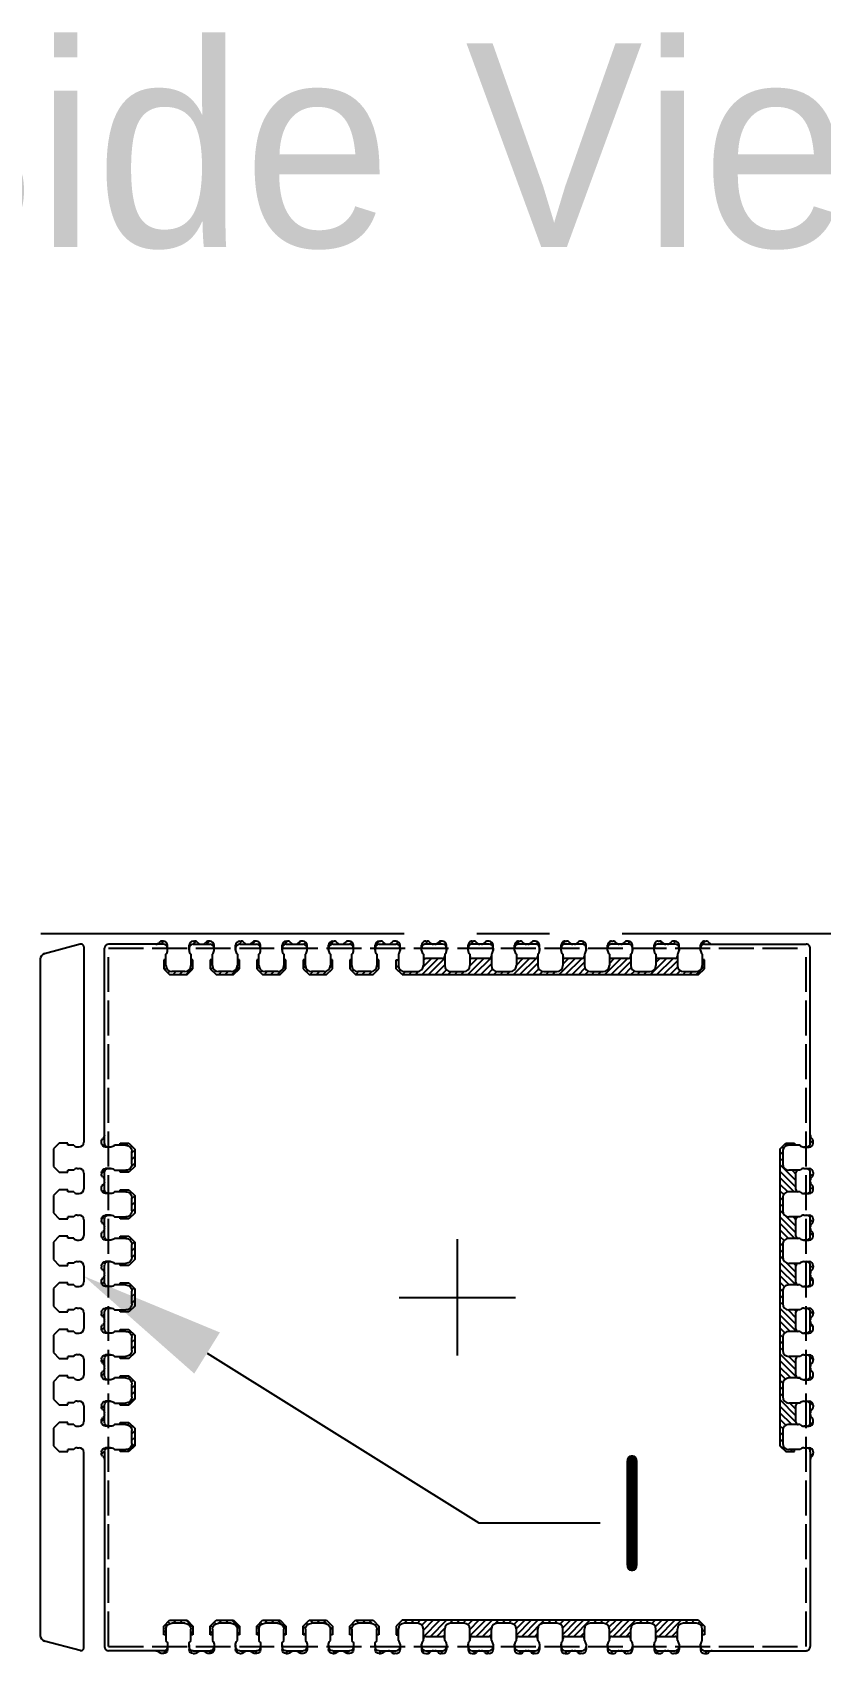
# Model space of a CAD drawing. Extents: x 1213 to 1529, y 605 to 786.
# Drawn here: x 1267.05 to 1280.61, y 758.32 to 786.19 of the extents above; entities that cross this region are included whole.
import ezdxf

# ---------------------------------------------------------------- set-up
doc = ezdxf.new("R2010")
doc.units = 0
for name, pattern in [('AM_ISO02W050', [7.5, 6, -1.5]), ('AXES', [2, 1.25, -0.25, 0.25, -0.25]), ('CONTINU', [0])]:
    doc.linetypes.add(name, pattern=pattern)
for name, color, linetype, lineweight in [('AXIS', 4, 'AXES', 25), ('DIMENSIONS', 3, 'Continuous', 25), ('NOTES', 6, 'CONTINU', 25)]:
    doc.layers.add(name, color=color, linetype=linetype, lineweight=lineweight)
for name, color, linetype in [('bottom etching', 64, 'Continuous'), ('bottom leadframe', 7, 'Continuous'), ('leadframe', 7, 'Continuous'), ('Outline', 6, 'AM_ISO02W050'), ('top leadframe', 5, 'Continuous')]:
    doc.layers.add(name, color=color, linetype=linetype)
doc.styles.get("Standard").update_dxf_attribs({"font": 'ISOCP.SHX', "bigfont": 'bigfont.shx'})
pattern_1 = [(45, (31.19803, -19.82155), (-0.0561266, 0.0561266), [])]
pattern_2 = [(0, (33.5826, -10.5325), (0, 6.985), [5.08, -1.905]), (90, (33.5826, -10.5325), (-6.985, 4e-16), [5.08, -1.905])]
pattern_3 = [(45, (33.58265, -10.53248), (-0.0561266, 0.0561266), [])]
pattern_4 = [(45, (33.58265, -10.53248), (-0.05837166, 0.05837166), [])]

# ---------------------------------------------------------------- blocks, each defined once
blk = doc.blocks.new('12x12 outline')
at = {"layer": 'AXIS', "ltscale": 50}
for p, q in [((0, -1.052), (0, 0.948)), ((-1, -0.052), (1, -0.052))]:
    blk.add_line(p, q, dxfattribs=at)
at = {"layer": 'Outline', "ltscale": 0.1}
for p, q in [((-6, -6.052), (-6, 5.948)), ((-6, 5.948), (6, 5.948)), ((6, -6.052), (6, 5.948)), ((-6, -6.052), (6, -6.052))]:
    blk.add_line(p, q, dxfattribs=at)
at = {"layer": 'top leadframe', "ltscale": 50}
blk.add_line((0, -0.052), (0, -0.052), dxfattribs=at)
blk = doc.blocks.new('external Lead bottom')
at = {"layer": 'bottom leadframe', "ltscale": 50}
for p, q in [((-0.215, 0.35), (-0.215, 0.25)), ((-0.185, 0.412), (-0.185, 0.443)), ((0.185, 0.412), (0.185, 0.443)), ((0.215, 0.35), (0.215, 0.25)), ((-0.215, 0.25), (-0.25, 0.25)), ((-0.25, 0.25), (-0.25, 0.1)), ((-0.25, 0.1), (-0.15, 0)), ((-0.15, 0), (0.15, 0)), ((0.15, 0), (0.25, 0.1)), ((0.25, 0.25), (0.215, 0.25)), ((0.25, 0.1), (0.25, 0.25))]:
    blk.add_line(p, q, dxfattribs=at)
for centre, start, end in [((-0.265, 0.443), 0, 90), ((-0.265, 0.412), 308.6822, 0), ((0.265, 0.443), 90, 180), ((0.265, 0.412), 180, 231.3178)]:
    blk.add_arc(centre, 0.08, start, end, dxfattribs=at)
blk = doc.blocks.new('*U18')
at = {"layer": 'leadframe', "ltscale": 50, "rotation": 270}
blk.add_blockref('external Lead bottom', (-0.2615, 0), dxfattribs=at)
blk = doc.blocks.new('*U19')
at = {"layer": 'leadframe', "color": 0, "linetype": 'ByBlock', "lineweight": -2, "transparency": 16777216}
for p in [(0, 0), (0, -0.8), (0, -1.6), (0, -2.4), (0, -3.2), (0, -4), (0, -4.8)]:
    blk.add_blockref('*U18', p, dxfattribs=at)
blk = doc.blocks.new('leads external vertical bottom')
at = {"layer": 'bottom leadframe'}
for p, q in [((0.685, 6.071), (0.074, 5.907)), ((0.685, -6.071), (0.074, -5.907))]:
    blk.add_line(p, q, dxfattribs=at)
at = {"layer": 'bottom leadframe', "ltscale": 50}
for p, q in [((0.747, 6.023), (0.747, 2.665)), ((0, 5.811), (0, -5.811)), ((0.747, 2.135), (0.747, 1.865)), ((0.747, 1.335), (0.747, 1.065)), ((0.747, 0.535), (0.747, 0.265)), ((0.747, -0.265), (0.747, -0.535)), ((0.747, -1.065), (0.747, -1.335)), ((0.747, -1.865), (0.747, -2.135)), ((0.747, -6.023), (0.747, -2.665))]:
    blk.add_line(p, q, dxfattribs=at)
at = {"layer": 'bottom leadframe'}
for centre, radius, start, end in [((0.1, 5.811), 0.1, 105, 180), ((0.697, 6.023), 0.05, 0, 105), ((0.1, -5.811), 0.1, 180, 255), ((0.697, -6.023), 0.05, 255, 360)]:
    blk.add_arc(centre, radius, start, end, dxfattribs=at)
at = {"layer": 'leadframe'}
blk.add_blockref('*U19', (0.486, 2.4), dxfattribs=at)
blk = doc.blocks.new('lead bottom new left')
at = {"layer": 'bottom leadframe'}
for p, q in [((0.522, 0.255), (0.522, 0.28)), ((0.37, 0.185), (0.452, 0.185)), ((0.37, -0.185), (0.452, -0.185)), ((0.522, -0.255), (0.522, -0.28))]:
    blk.add_line(p, q, dxfattribs=at)
at = {"layer": 'bottom leadframe', "ltscale": 50}
for p, q in [((0, -0.11), (0, 0.11)), ((0.105, 0.215), (0.299, 0.215)), ((0.362, 0.185), (0.4, 0.185)), ((0.299, -0.215), (0.105, -0.215)), ((0.4, -0.185), (0.362, -0.185))]:
    blk.add_line(p, q, dxfattribs=at)
for centre, radius, start, end in [((0.542, 0.387), 0.07, 180, 229.9948), ((0.105, 0.11), 0.105, 90, 180), ((0.362, 0.265), 0.08, 218.6822, 270), ((0.402, 0.255), 0.07, 270, 0), ((0.105, -0.11), 0.105, 180, 270), ((0.362, -0.265), 0.08, 90, 141.3178), ((0.402, -0.255), 0.07, 0, 90), ((0.542, -0.387), 0.07, 130.0052, 180)]:
    blk.add_arc(centre, radius, start, end, dxfattribs=at)
at = {"layer": 'bottom leadframe'}
for centre, start, end in [((0.452, 0.28), 0, 49.9948), ((0.452, 0.255), 270, 0), ((0.452, -0.255), 0, 90), ((0.452, -0.28), 310.0052, 0)]:
    blk.add_arc(centre, 0.07, start, end, dxfattribs=at)
blk = doc.blocks.new('Lead bottom leadframe')
at = {"layer": 'bottom etching', "ltscale": 50}
h = blk.add_hatch(dxfattribs=at)
h.set_pattern_fill('ANSI31', color=256, scale=0.025)
h.set_pattern_definition([(45, (1191.91155, 12.07104), (-0.056126601, 0.056126601), [])])
h.paths.add_polyline_path([(0, 0.15), (-0.1, 0.25), (-0.25, 0.25), (-0.25, 0.215), (-0.155, 0.215, -0.414214), (-0.05, 0.11), (-0.05, -0.11, -0.414214), (-0.155, -0.215), (-0.25, -0.215), (-0.25, -0.25), (-0.1, -0.25), (0, -0.15)])
at = {"layer": 'top leadframe', "ltscale": 50}
for p, q in [((-0.25, 0.215), (-0.25, 0.25)), ((-0.25, 0.25), (-0.1, 0.25)), ((-0.1, 0.25), (0, 0.15)), ((0, 0.15), (0, -0.15)), ((-0.25, -0.25), (-0.25, -0.215)), ((-0.1, -0.25), (-0.25, -0.25)), ((0, -0.15), (-0.1, -0.25))]:
    blk.add_line(p, q, dxfattribs=at)
at = {"layer": 'bottom etching', "ltscale": 50, "xscale": -1}
blk.add_blockref('lead bottom new left', (-0.05, 0), dxfattribs=at)
blk = doc.blocks.new('lead bottom new')
at = {"layer": 'bottom leadframe'}
for p, q in [((-0.522, 0.255), (-0.522, 0.28)), ((-0.37, 0.185), (-0.452, 0.185)), ((-0.522, -0.255), (-0.522, -0.28)), ((-0.37, -0.185), (-0.452, -0.185))]:
    blk.add_line(p, q, dxfattribs=at)
at = {"layer": 'bottom leadframe', "ltscale": 50}
for p, q in [((-0.362, 0.185), (-0.392, 0.185)), ((-0.299, 0.215), (-0.105, 0.215)), ((0, -0.11), (0, 0.11)), ((-0.4, -0.185), (-0.362, -0.185)), ((-0.362, -0.185), (-0.392, -0.185)), ((-0.299, -0.215), (-0.105, -0.215))]:
    blk.add_line(p, q, dxfattribs=at)
at = {"layer": 'bottom leadframe'}
for centre, start, end in [((-0.452, 0.28), 130.0052, 180), ((-0.452, 0.255), 180, 270), ((-0.452, -0.255), 90, 180), ((-0.452, -0.28), 180, 229.9948)]:
    blk.add_arc(centre, 0.07, start, end, dxfattribs=at)
at = {"layer": 'bottom leadframe', "ltscale": 50}
for centre, radius, start, end in [((-0.542, 0.387), 0.07, 310.0052, 0), ((-0.403, 0.255), 0.07, 180, 270), ((-0.362, 0.265), 0.08, 270, 321.3178), ((-0.105, 0.11), 0.105, 0, 90), ((-0.403, -0.255), 0.07, 90, 180), ((-0.362, -0.265), 0.08, 38.6822, 90), ((-0.105, -0.11), 0.105, 270, 0), ((-0.542, -0.387), 0.07, 0, 49.9948)]:
    blk.add_arc(centre, radius, start, end, dxfattribs=at)
blk = doc.blocks.new('power bar bottom leadframe')
at = {"layer": 'bottom etching', "ltscale": 50}
h = blk.add_hatch(dxfattribs=at)
h.set_pattern_fill('ANSI31', color=256, scale=0.025)
h.set_pattern_definition([(45, (31.98265, -4.98248), (-0.0561266, 0.0561266), [])])
h.paths.add_polyline_path([(-0.91, -0.05), (-0.69, -0.05, -0.414214), (-0.585, -0.155), (-0.585, -0.316, -0.414214), (-0.545, -0.276), (-0.255, -0.276, -0.414214), (-0.215, -0.316), (-0.215, -0.155, -0.414214), (-0.11, -0.05), (0.11, -0.05, -0.414214), (0.215, -0.155), (0.215, -0.316, -0.414214), (0.255, -0.276), (0.545, -0.276, -0.414214), (0.585, -0.316), (0.585, -0.155, -0.414214), (0.69, -0.05), (0.91, -0.05, -0.414214), (1.015, -0.155), (1.015, -0.316, -0.414214), (1.055, -0.276), (1.345, -0.276, -0.414214), (1.385, -0.316), (1.385, -0.155, -0.414214), (1.49, -0.05), (1.71, -0.05, -0.414214), (1.815, -0.155), (1.815, -0.316, -0.414214), (1.855, -0.276), (2.145, -0.276, -0.414214), (2.185, -0.316), (2.185, -0.155, -0.414214), (2.29, -0.05), (2.51, -0.05, -0.414214), (2.615, -0.155), (2.615, -0.25), (2.65, -0.25), (2.65, -0.1), (2.55, 0), (-2.55, 0), (-2.65, -0.1), (-2.65, -0.25), (-2.615, -0.25), (-2.615, -0.155, -0.414214), (-2.51, -0.05), (-2.29, -0.05, -0.414214), (-2.185, -0.155), (-2.185, -0.316, -0.414214), (-2.145, -0.276), (-1.855, -0.276, -0.414214), (-1.815, -0.316), (-1.815, -0.155, -0.414214), (-1.71, -0.05), (-1.49, -0.05, -0.414214), (-1.385, -0.155), (-1.385, -0.316, -0.414214), (-1.345, -0.276), (-1.055, -0.276, -0.414214), (-1.015, -0.316), (-1.015, -0.155, -0.414214)])
h = blk.add_hatch(dxfattribs=at)
h.set_pattern_fill('ANSI31', color=256, scale=0.025)
h.set_pattern_definition(pattern_1)
h.paths.add_polyline_path([(-2.013, -0.523), (-2.145, -0.523, -0.414214), (-2.215, -0.453), (-2.215, -0.503, 0.414214), (-2.145, -0.573), (-2.12, -0.573, 0.221671), (-2.066, -0.548, -0.221671)])
h = blk.add_hatch(dxfattribs=at)
h.set_pattern_fill('ANSI31', color=256, scale=0.025)
h.set_pattern_definition(pattern_1)
h.paths.add_polyline_path([(-1.785, -0.503), (-1.785, -0.453, -0.414214), (-1.855, -0.523), (-1.987, -0.523, -0.221671), (-1.934, -0.548, 0.221671), (-1.88, -0.573), (-1.855, -0.573, 0.414214)])
h = blk.add_hatch(dxfattribs=at)
h.set_pattern_fill('ANSI31', color=256, scale=0.025)
h.set_pattern_definition(pattern_1)
h.paths.add_polyline_path([(-1.266, -0.548, -0.221671), (-1.213, -0.523), (-1.345, -0.523, -0.414214), (-1.415, -0.453), (-1.415, -0.503, 0.414214), (-1.345, -0.573), (-1.32, -0.573, 0.221671)])
h = blk.add_hatch(dxfattribs=at)
h.set_pattern_fill('ANSI31', color=256, scale=0.025)
h.set_pattern_definition(pattern_1)
h.paths.add_polyline_path([(-0.985, -0.503), (-0.985, -0.453, -0.414214), (-1.055, -0.523), (-1.187, -0.523, -0.221671), (-1.134, -0.548, 0.221671), (-1.08, -0.573), (-1.055, -0.573, 0.414214)])
h = blk.add_hatch(dxfattribs=at)
h.set_pattern_fill('ANSI31', color=256, scale=0.025)
h.set_pattern_definition(pattern_1)
h.paths.add_polyline_path([(-0.466, -0.548, -0.221671), (-0.413, -0.523), (-0.545, -0.523, -0.414214), (-0.615, -0.453), (-0.615, -0.503, 0.414214), (-0.545, -0.573), (-0.52, -0.573, 0.221671)])
h = blk.add_hatch(dxfattribs=at)
h.set_pattern_fill('ANSI31', color=256, scale=0.025)
h.set_pattern_definition(pattern_1)
h.paths.add_polyline_path([(-0.185, -0.503), (-0.185, -0.453, -0.414214), (-0.255, -0.523), (-0.387, -0.523, -0.221671), (-0.334, -0.548, 0.221671), (-0.28, -0.573), (-0.255, -0.573, 0.414214)])
h = blk.add_hatch(dxfattribs=at)
h.set_pattern_fill('ANSI31', color=256, scale=0.025)
h.set_pattern_definition(pattern_1)
h.paths.add_polyline_path([(0.334, -0.548, -0.221671), (0.387, -0.523), (0.255, -0.523, -0.414214), (0.185, -0.453), (0.185, -0.503, 0.414214), (0.255, -0.573), (0.28, -0.573, 0.221671)])
h = blk.add_hatch(dxfattribs=at)
h.set_pattern_fill('ANSI31', color=256, scale=0.025)
h.set_pattern_definition(pattern_1)
h.paths.add_polyline_path([(0.615, -0.503), (0.615, -0.453, -0.414214), (0.545, -0.523), (0.413, -0.523, -0.221671), (0.466, -0.548, 0.221671), (0.52, -0.573), (0.545, -0.573, 0.414214)])
h = blk.add_hatch(dxfattribs=at)
h.set_pattern_fill('ANSI31', color=256, scale=0.025)
h.set_pattern_definition(pattern_1)
h.paths.add_polyline_path([(1.134, -0.548, -0.221671), (1.187, -0.523), (1.055, -0.523, -0.414214), (0.985, -0.453), (0.985, -0.503, 0.414214), (1.055, -0.573), (1.08, -0.573, 0.221671)])
h = blk.add_hatch(dxfattribs=at)
h.set_pattern_fill('ANSI31', color=256, scale=0.025)
h.set_pattern_definition(pattern_1)
h.paths.add_polyline_path([(1.415, -0.503), (1.415, -0.453, -0.414214), (1.345, -0.523), (1.213, -0.523, -0.221671), (1.266, -0.548, 0.221671), (1.32, -0.573), (1.345, -0.573, 0.414214)])
h = blk.add_hatch(dxfattribs=at)
h.set_pattern_fill('ANSI31', color=256, scale=0.025)
h.set_pattern_definition(pattern_1)
h.paths.add_polyline_path([(1.934, -0.548, -0.221671), (1.987, -0.523), (1.855, -0.523, -0.414214), (1.785, -0.453), (1.785, -0.503, 0.414214), (1.855, -0.573), (1.88, -0.573, 0.221671)])
h = blk.add_hatch(dxfattribs=at)
h.set_pattern_fill('ANSI31', color=256, scale=0.025)
h.set_pattern_definition(pattern_1)
h.paths.add_polyline_path([(2.215, -0.503), (2.215, -0.453, -0.414214), (2.145, -0.523), (2.013, -0.523, -0.221671), (2.066, -0.548, 0.221671), (2.12, -0.573), (2.145, -0.573, 0.414214)])
at = {"layer": 'bottom leadframe', "ltscale": 50}
for p, q in [((-2.65, -0.25), (-2.615, -0.25)), ((-2.65, -0.25), (-2.615, -0.25)), ((2.65, -0.25), (2.615, -0.25)), ((-2.585, -0.412, 0), (-2.585, -0.443, 0)), ((-1.385, -0.316), (-1.385, -0.35))]:
    blk.add_line(p, q, dxfattribs=at)
at = {"layer": 'leadframe', "ltscale": 50}
for p, q in [((-2.145, -0.523), (-1.855, -0.523)), ((-1.345, -0.523), (-1.055, -0.523)), ((-0.545, -0.523), (-0.255, -0.523)), ((0.255, -0.523), (0.545, -0.523)), ((1.055, -0.523), (1.345, -0.523)), ((1.855, -0.523), (2.145, -0.523))]:
    blk.add_line(p, q, dxfattribs=at)
at = {"layer": 'top leadframe', "ltscale": 50}
for p, q in [((-2.55, 0), (-2.65, -0.1)), ((2.55, 0), (-2.55, 0)), ((2.55, 0), (2.65, -0.1)), ((-2.65, -0.1), (-2.65, -0.25)), ((-2.65, -0.25), (-2.615, -0.25)), ((-2.145, -0.276), (-1.855, -0.276)), ((-1.345, -0.276), (-1.055, -0.276)), ((-0.545, -0.276), (-0.255, -0.276)), ((0.255, -0.276), (0.545, -0.276)), ((1.055, -0.276), (1.345, -0.276)), ((1.855, -0.276), (2.145, -0.276)), ((2.65, -0.25), (2.615, -0.25)), ((2.65, -0.1), (2.65, -0.25))]:
    blk.add_line(p, q, dxfattribs=at)
for centre, start, end in [((-2.145, -0.316), 90, 180), ((-1.855, -0.316), 0, 90), ((-1.345, -0.316), 90, 180), ((-1.055, -0.316), 0, 90), ((-0.545, -0.316), 90, 180), ((-0.255, -0.316), 0, 90), ((0.255, -0.316), 90, 180), ((0.545, -0.316), 0, 90), ((1.055, -0.316), 90, 180), ((1.345, -0.316), 0, 90), ((1.855, -0.316), 90, 180), ((2.145, -0.316), 0, 90)]:
    blk.add_arc(centre, 0.04, start, end, dxfattribs=at)
at = {"layer": 'leadframe', "ltscale": 50, "rotation": 90}
for p in [(-2.4, -0.05), (-1.6, -0.05), (-0.8, -0.05), (0, -0.05), (0.8, -0.05), (1.6, -0.05), (2.4, -0.05)]:
    blk.add_blockref('lead bottom new', p, dxfattribs=at)
blk = doc.blocks.new('bottom leadframe')
at = {"layer": 'bottom etching', "ltscale": 50}
h = blk.add_hatch(dxfattribs=at)
h.set_pattern_fill('ANSI31', color=256, scale=0.025)
h.set_pattern_definition(pattern_3)
h.paths.add_polyline_path([(-5.055, 6.122), (-5.08, 6.122, 0.221671), (-5.134, 6.097, -0.221671), (-5.187, 6.072), (-5.055, 6.072, -0.414214), (-4.985, 6.003), (-4.985, 6.052, 0.414214)])
h = blk.add_hatch(dxfattribs=at)
h.set_pattern_fill('ANSI31', color=256, scale=0.025)
h.set_pattern_definition(pattern_3)
h.paths.add_polyline_path([(-4.255, 6.122), (-4.28, 6.122, 0.221671), (-4.334, 6.097, -0.221671), (-4.387, 6.072), (-4.255, 6.072, -0.414214), (-4.185, 6.003), (-4.185, 6.052, 0.414214)])
h = blk.add_hatch(dxfattribs=at)
h.set_pattern_fill('ANSI31', color=256, scale=0.025)
h.set_pattern_definition(pattern_3)
h.paths.add_polyline_path([(-3.666, 6.097, 0.221671), (-3.72, 6.122), (-3.745, 6.122, 0.414214), (-3.815, 6.052), (-3.815, 6.003, -0.414214), (-3.745, 6.072), (-3.613, 6.072, -0.221671)])
h = blk.add_hatch(dxfattribs=at)
h.set_pattern_fill('ANSI31', color=256, scale=0.025)
h.set_pattern_definition(pattern_3)
h.paths.add_polyline_path([(-3.455, 6.122), (-3.48, 6.122, 0.221671), (-3.534, 6.097, -0.221671), (-3.587, 6.072), (-3.455, 6.072, -0.414214), (-3.385, 6.003), (-3.385, 6.052, 0.414214)])
h = blk.add_hatch(dxfattribs=at)
h.set_pattern_fill('ANSI31', color=256, scale=0.025)
h.set_pattern_definition(pattern_3)
h.paths.add_polyline_path([(-2.866, 6.097, 0.221671), (-2.92, 6.122), (-2.945, 6.122, 0.414214), (-3.015, 6.052), (-3.015, 6.003, -0.414214), (-2.945, 6.072), (-2.813, 6.072, -0.221671)])
h = blk.add_hatch(dxfattribs=at)
h.set_pattern_fill('ANSI31', color=256, scale=0.025)
h.set_pattern_definition(pattern_3)
h.paths.add_polyline_path([(-2.655, 6.122), (-2.68, 6.122, 0.221671), (-2.734, 6.097, -0.221671), (-2.787, 6.072), (-2.655, 6.072, -0.414214), (-2.585, 6.003), (-2.585, 6.052, 0.414214)])
h = blk.add_hatch(dxfattribs=at)
h.set_pattern_fill('ANSI31', color=256, scale=0.025)
h.set_pattern_definition(pattern_3)
h.paths.add_polyline_path([(-2.12, 6.122), (-2.145, 6.122, 0.414214), (-2.215, 6.052), (-2.215, 6.003, -0.414214), (-2.145, 6.072), (-2.013, 6.072, -0.221671), (-2.066, 6.097, 0.221671)])
h = blk.add_hatch(dxfattribs=at)
h.set_pattern_fill('ANSI31', color=256, scale=0.025)
h.set_pattern_definition(pattern_3)
h.paths.add_polyline_path([(-1.855, 6.122), (-1.88, 6.122, 0.221671), (-1.934, 6.097, -0.221671), (-1.987, 6.072), (-1.855, 6.072, -0.414214), (-1.785, 6.003), (-1.785, 6.052, 0.414214)])
h = blk.add_hatch(dxfattribs=at)
h.set_pattern_fill('ANSI31', color=256, scale=0.025)
h.set_pattern_definition(pattern_3)
h.paths.add_polyline_path([(-1.266, 6.097, 0.221671), (-1.32, 6.122), (-1.345, 6.122, 0.414214), (-1.415, 6.052), (-1.415, 6.003, -0.414214), (-1.345, 6.072), (-1.213, 6.072, -0.221671)])
h = blk.add_hatch(dxfattribs=at)
h.set_pattern_fill('ANSI31', color=256, scale=0.025)
h.set_pattern_definition(pattern_3)
h.paths.add_polyline_path([(-1.055, 6.122), (-1.08, 6.122, 0.221671), (-1.134, 6.097, -0.221671), (-1.187, 6.072), (-1.055, 6.072, -0.414214), (-0.985, 6.003), (-0.985, 6.052, 0.414214)])
h = blk.add_hatch(dxfattribs=at)
h.set_pattern_fill('ANSI31', color=256, scale=0.025)
h.set_pattern_definition(pattern_3)
h.paths.add_polyline_path([(4.28, 6.122), (4.255, 6.122, 0.414214), (4.185, 6.052), (4.185, 6.003, -0.414214), (4.255, 6.072), (4.387, 6.072, -0.221671), (4.334, 6.097, 0.221671)])
h = blk.add_hatch(dxfattribs=at)
h.set_pattern_fill('ANSI31', color=256, scale=0.025)
h.set_pattern_definition(pattern_3)
h.paths.add_polyline_path([(-6.073, 2.787, -0.221671), (-6.098, 2.734, 0.221671), (-6.123, 2.68), (-6.123, 2.655, 0.414214), (-6.053, 2.585), (-6.003, 2.585, -0.414214), (-6.073, 2.655)])
h = blk.add_hatch(dxfattribs=at)
h.set_pattern_fill('ANSI31', color=256, scale=0.025)
h.set_pattern_definition(pattern_3)
h.paths.add_polyline_path([(6.122, 2.68, 0.221671), (6.097, 2.734, -0.221671), (6.072, 2.787), (6.072, 2.655, -0.414214), (6.003, 2.585), (6.052, 2.585, 0.414214), (6.122, 2.655)])
h = blk.add_hatch(dxfattribs=at)
h.set_pattern_fill('ANSI31', color=256, scale=0.025)
h.set_pattern_definition(pattern_3)
h.paths.add_polyline_path([(-6.003, 2.215), (-6.053, 2.215, 0.414214), (-6.123, 2.145), (-6.123, 2.12, 0.221671), (-6.098, 2.066, -0.221671), (-6.073, 2.013), (-6.073, 2.145, -0.414214)])
h = blk.add_hatch(dxfattribs=at)
h.set_pattern_fill('ANSI31', color=256, scale=0.025)
h.set_pattern_definition(pattern_3)
h.paths.add_polyline_path([(-6.073, 1.987, -0.221671), (-6.098, 1.934, 0.221671), (-6.123, 1.88), (-6.123, 1.855, 0.414214), (-6.053, 1.785), (-6.003, 1.785, -0.414214), (-6.073, 1.855)])
h = blk.add_hatch(dxfattribs=at)
h.set_pattern_fill('ANSI31', color=256, scale=0.025)
h.set_pattern_definition(pattern_3)
h.paths.add_polyline_path([(-6.073, 1.345, -0.414214), (-6.003, 1.415), (-6.053, 1.415, 0.414214), (-6.123, 1.345), (-6.123, 1.32, 0.221671), (-6.098, 1.266, -0.221671), (-6.073, 1.213)])
h = blk.add_hatch(dxfattribs=at)
h.set_pattern_fill('ANSI31', color=256, scale=0.025)
h.set_pattern_definition(pattern_3)
h.paths.add_polyline_path([(-6.073, 1.187, -0.221671), (-6.098, 1.134, 0.221671), (-6.123, 1.08), (-6.123, 1.055, 0.414214), (-6.053, 0.985), (-6.003, 0.985, -0.414214), (-6.073, 1.055)])
h = blk.add_hatch(dxfattribs=at)
h.set_pattern_fill('ANSI31', color=256, scale=0.025)
h.set_pattern_definition(pattern_3)
h.paths.add_polyline_path([(-6.073, 0.545, -0.414214), (-6.003, 0.615), (-6.053, 0.615, 0.414214), (-6.123, 0.545), (-6.123, 0.52, 0.221671), (-6.098, 0.466, -0.221671), (-6.073, 0.413)])
h = blk.add_hatch(dxfattribs=at)
h.set_pattern_fill('ANSI31', color=256, scale=0.025)
h.set_pattern_definition(pattern_3)
h.paths.add_polyline_path([(-6.073, 0.387, -0.221671), (-6.098, 0.334, 0.221671), (-6.123, 0.28), (-6.123, 0.255, 0.414214), (-6.053, 0.185), (-6.003, 0.185, -0.414214), (-6.073, 0.255)])
h = blk.add_hatch(dxfattribs=at)
h.set_pattern_fill('ANSI31', color=256, scale=0.025)
h.set_pattern_definition(pattern_3)
h.paths.add_polyline_path([(-6.073, -0.255, -0.414214), (-6.003, -0.185), (-6.053, -0.185, 0.414214), (-6.123, -0.255), (-6.123, -0.28, 0.221671), (-6.098, -0.334, -0.221671), (-6.073, -0.387)])
h = blk.add_hatch(dxfattribs=at)
h.set_pattern_fill('ANSI31', color=256, scale=0.025)
h.set_pattern_definition(pattern_3)
h.paths.add_polyline_path([(-6.073, -0.545), (-6.073, -0.413, -0.221671), (-6.098, -0.466, 0.221671), (-6.123, -0.52), (-6.123, -0.545, 0.414214), (-6.053, -0.615), (-6.003, -0.615, -0.414214)])
h = blk.add_hatch(dxfattribs=at)
h.set_pattern_fill('ANSI31', color=256, scale=0.025)
h.set_pattern_definition(pattern_3)
h.paths.add_polyline_path([(-6.003, -0.985), (-6.053, -0.985, 0.414214), (-6.123, -1.055), (-6.123, -1.08, 0.221671), (-6.098, -1.134, -0.221671), (-6.073, -1.187), (-6.073, -1.055, -0.414214)])
h = blk.add_hatch(dxfattribs=at)
h.set_pattern_fill('ANSI31', color=256, scale=0.025)
h.set_pattern_definition(pattern_3)
h.paths.add_polyline_path([(-6.073, -1.345), (-6.073, -1.213, -0.221671), (-6.098, -1.266, 0.221671), (-6.123, -1.32), (-6.123, -1.345, 0.414214), (-6.053, -1.415), (-6.003, -1.415, -0.414214)])
h = blk.add_hatch(dxfattribs=at)
h.set_pattern_fill('ANSI31', color=256, scale=0.025)
h.set_pattern_definition(pattern_3)
h.paths.add_polyline_path([(-6.003, -1.785), (-6.053, -1.785, 0.414214), (-6.123, -1.855), (-6.123, -1.88, 0.221671), (-6.098, -1.934, -0.221671), (-6.073, -1.987), (-6.073, -1.855, -0.414214)])
h = blk.add_hatch(dxfattribs=at)
h.set_pattern_fill('ANSI31', color=256, scale=0.025)
h.set_pattern_definition(pattern_3)
h.paths.add_polyline_path([(-6.073, -2.145), (-6.073, -2.013, -0.221671), (-6.098, -2.066, 0.221671), (-6.123, -2.12), (-6.123, -2.145, 0.414214), (-6.053, -2.215), (-6.003, -2.215, -0.414214)])
h = blk.add_hatch(dxfattribs=at)
h.set_pattern_fill('ANSI31', color=256, scale=0.025)
h.set_pattern_definition(pattern_3)
h.paths.add_polyline_path([(-6.003, -2.585), (-6.053, -2.585, 0.414214), (-6.123, -2.655), (-6.123, -2.68, 0.221671), (-6.098, -2.734, -0.221671), (-6.073, -2.787), (-6.073, -2.655, -0.414214)])
h = blk.add_hatch(dxfattribs=at)
h.set_pattern_fill('ANSI31', color=256, scale=0.025)
h.set_pattern_definition(pattern_3)
h.paths.add_polyline_path([(6.122, -2.655, 0.414214), (6.052, -2.585), (6.003, -2.585, -0.414214), (6.072, -2.655), (6.072, -2.787, -0.221671), (6.097, -2.734, 0.221671), (6.122, -2.68)])
h = blk.add_hatch(dxfattribs=at)
h.set_pattern_fill('ANSI31', color=256, scale=0.025)
h.set_pattern_definition(pattern_3)
h.paths.add_polyline_path([(-4.985, -6.053), (-4.985, -6.003, -0.414214), (-5.055, -6.073), (-5.187, -6.073, -0.221671), (-5.134, -6.098, 0.221671), (-5.08, -6.123), (-5.055, -6.123, 0.414214)])
h = blk.add_hatch(dxfattribs=at)
h.set_pattern_fill('ANSI31', color=256, scale=0.025)
h.set_pattern_definition(pattern_3)
h.paths.add_polyline_path([(-4.413, -6.073), (-4.545, -6.073, -0.414214), (-4.615, -6.003), (-4.615, -6.053, 0.414214), (-4.545, -6.123), (-4.52, -6.123, 0.221671), (-4.466, -6.098, -0.221671)])
h = blk.add_hatch(dxfattribs=at)
h.set_pattern_fill('ANSI31', color=256, scale=0.025)
h.set_pattern_definition(pattern_3)
h.paths.add_polyline_path([(-4.185, -6.053), (-4.185, -6.003, -0.414214), (-4.255, -6.073), (-4.387, -6.073, -0.221671), (-4.334, -6.098, 0.221671), (-4.28, -6.123), (-4.255, -6.123, 0.414214)])
h = blk.add_hatch(dxfattribs=at)
h.set_pattern_fill('ANSI31', color=256, scale=0.025)
h.set_pattern_definition(pattern_3)
h.paths.add_polyline_path([(-3.666, -6.098, -0.221671), (-3.613, -6.073), (-3.745, -6.073, -0.414214), (-3.815, -6.003), (-3.815, -6.053, 0.414214), (-3.745, -6.123), (-3.72, -6.123, 0.221671)])
h = blk.add_hatch(dxfattribs=at)
h.set_pattern_fill('ANSI31', color=256, scale=0.025)
h.set_pattern_definition(pattern_3)
h.paths.add_polyline_path([(-3.385, -6.053), (-3.385, -6.003, -0.414214), (-3.455, -6.073), (-3.587, -6.073, -0.221671), (-3.534, -6.098, 0.221671), (-3.48, -6.123), (-3.455, -6.123, 0.414214)])
h = blk.add_hatch(dxfattribs=at)
h.set_pattern_fill('ANSI31', color=256, scale=0.025)
h.set_pattern_definition(pattern_3)
h.paths.add_polyline_path([(-2.013, -6.073), (-2.145, -6.073, -0.414214), (-2.215, -6.003), (-2.215, -6.053, 0.414214), (-2.145, -6.123), (-2.12, -6.123, 0.221671), (-2.066, -6.098, -0.221671)])
h = blk.add_hatch(dxfattribs=at)
h.set_pattern_fill('ANSI31', color=256, scale=0.025)
h.set_pattern_definition(pattern_3)
h.paths.add_polyline_path([(-1.785, -6.053), (-1.785, -6.003, -0.414214), (-1.855, -6.073), (-1.987, -6.073, -0.221671), (-1.934, -6.098, 0.221671), (-1.88, -6.123), (-1.855, -6.123, 0.414214)])
h = blk.add_hatch(dxfattribs=at)
h.set_pattern_fill('ANSI31', color=256, scale=0.025)
h.set_pattern_definition(pattern_3)
h.paths.add_polyline_path([(-1.213, -6.073), (-1.345, -6.073, -0.414214), (-1.415, -6.003), (-1.415, -6.053, 0.414214), (-1.345, -6.123), (-1.32, -6.123, 0.221671), (-1.266, -6.098, -0.221671)])
h = blk.add_hatch(dxfattribs=at)
h.set_pattern_fill('ANSI31', color=256, scale=0.025)
h.set_pattern_definition(pattern_3)
h.paths.add_polyline_path([(-0.985, -6.053), (-0.985, -6.003, -0.414214), (-1.055, -6.073), (-1.187, -6.073, -0.221671), (-1.134, -6.098, 0.221671), (-1.08, -6.123), (-1.055, -6.123, 0.414214)])
h = blk.add_hatch(dxfattribs=at)
h.set_pattern_fill('ANSI31', color=256, scale=0.025)
h.set_pattern_definition(pattern_3)
h.paths.add_polyline_path([(4.387, -6.073), (4.255, -6.073, -0.414214), (4.185, -6.003), (4.185, -6.053, 0.414214), (4.255, -6.123), (4.28, -6.123, 0.221671), (4.334, -6.098, -0.221671)])
at = {"layer": 'leadframe', "ltscale": 50, "true_color": 0x727430}
h = blk.add_hatch(dxfattribs=at)
h.set_pattern_fill('ANGLE', color=67)
h.set_pattern_definition(pattern_2)
h.paths.add_polyline_path([(-5.055, 6.122), (-5.08, 6.122, 0.221671), (-5.134, 6.097, -0.221671), (-5.187, 6.072), (-5.055, 6.072, -0.414214), (-4.985, 6.003), (-4.985, 6.052, 0.414214)])
h = blk.add_hatch(dxfattribs=at)
h.set_pattern_fill('ANGLE', color=67)
h.set_pattern_definition(pattern_2)
h.paths.add_polyline_path([(-4.52, 6.122), (-4.545, 6.122, 0.414214), (-4.615, 6.052), (-4.615, 6.003, -0.414214), (-4.545, 6.072), (-4.413, 6.072, -0.221671), (-4.466, 6.097, 0.221671)])
h = blk.add_hatch(dxfattribs=at)
h.set_pattern_fill('ANSI31', color=67, scale=0.026)
h.set_pattern_definition(pattern_4)
h.paths.add_polyline_path([(-4.466, 6.097, 0.221671), (-4.52, 6.122), (-4.545, 6.122, 0.414214), (-4.615, 6.052), (-4.615, 6.003, -0.414214), (-4.545, 6.072), (-4.413, 6.072, -0.221671)])
h = blk.add_hatch(dxfattribs=at)
h.set_pattern_fill('ANGLE', color=67)
h.set_pattern_definition(pattern_2)
h.paths.add_polyline_path([(-4.255, 6.122), (-4.28, 6.122, 0.221671), (-4.334, 6.097, -0.221671), (-4.387, 6.072), (-4.255, 6.072, -0.414214), (-4.185, 6.003), (-4.185, 6.052, 0.414214)])
h = blk.add_hatch(dxfattribs=at)
h.set_pattern_fill('ANGLE', color=67)
h.set_pattern_definition(pattern_2)
h.paths.add_polyline_path([(-3.72, 6.122), (-3.745, 6.122, 0.414214), (-3.815, 6.052), (-3.815, 6.003, -0.414214), (-3.745, 6.072), (-3.613, 6.072, -0.221671), (-3.666, 6.097, 0.221671)])
h = blk.add_hatch(dxfattribs=at)
h.set_pattern_fill('ANGLE', color=67)
h.set_pattern_definition(pattern_2)
h.paths.add_polyline_path([(-3.455, 6.122), (-3.48, 6.122, 0.221671), (-3.534, 6.097, -0.221671), (-3.587, 6.072), (-3.455, 6.072, -0.414214), (-3.385, 6.003), (-3.385, 6.052, 0.414214)])
h = blk.add_hatch(dxfattribs=at)
h.set_pattern_fill('ANGLE', color=67)
h.set_pattern_definition(pattern_2)
h.paths.add_polyline_path([(-2.92, 6.122), (-2.945, 6.122, 0.414214), (-3.015, 6.052), (-3.015, 6.003, -0.414214), (-2.945, 6.072), (-2.813, 6.072, -0.221671), (-2.866, 6.097, 0.221671)])
h = blk.add_hatch(dxfattribs=at)
h.set_pattern_fill('ANGLE', color=67)
h.set_pattern_definition(pattern_2)
h.paths.add_polyline_path([(-2.655, 6.122), (-2.68, 6.122, 0.221671), (-2.734, 6.097, -0.221671), (-2.787, 6.072), (-2.655, 6.072, -0.414214), (-2.585, 6.003), (-2.585, 6.052, 0.414214)])
h = blk.add_hatch(dxfattribs=at)
h.set_pattern_fill('ANGLE', color=67)
h.set_pattern_definition(pattern_2)
h.paths.add_polyline_path([(-2.066, 6.097, 0.221671), (-2.12, 6.122), (-2.145, 6.122, 0.414214), (-2.215, 6.052), (-2.215, 6.003, -0.414214), (-2.145, 6.072), (-2.013, 6.072, -0.221671)])
h = blk.add_hatch(dxfattribs=at)
h.set_pattern_fill('ANGLE', color=67)
h.set_pattern_definition(pattern_2)
h.paths.add_polyline_path([(-1.855, 6.122), (-1.88, 6.122, 0.221671), (-1.934, 6.097, -0.221671), (-1.987, 6.072), (-1.855, 6.072, -0.414214), (-1.785, 6.003), (-1.785, 6.052, 0.414214)])
h = blk.add_hatch(dxfattribs=at)
h.set_pattern_fill('ANGLE', color=67)
h.set_pattern_definition(pattern_2)
h.paths.add_polyline_path([(-1.055, 6.122), (-1.08, 6.122, 0.221671), (-1.134, 6.097, -0.221671), (-1.187, 6.072), (-1.055, 6.072, -0.414214), (-0.985, 6.003), (-0.985, 6.052, 0.414214)])
h = blk.add_hatch(dxfattribs=at)
h.set_pattern_fill('ANGLE', color=67)
h.set_pattern_definition(pattern_2)
h.paths.add_polyline_path([(4.334, 6.097, 0.221671), (4.28, 6.122), (4.255, 6.122, 0.414214), (4.185, 6.052), (4.185, 6.003, -0.414214), (4.255, 6.072), (4.387, 6.072, -0.221671)])
h = blk.add_hatch(dxfattribs=at)
h.set_pattern_fill('ANGLE', color=67)
h.set_pattern_definition(pattern_2)
h.paths.add_polyline_path([(-6.073, 2.787, -0.221671), (-6.098, 2.734, 0.221671), (-6.123, 2.68), (-6.123, 2.655, 0.414214), (-6.053, 2.585), (-6.003, 2.585, -0.414214), (-6.073, 2.655)])
h = blk.add_hatch(dxfattribs=at)
h.set_pattern_fill('ANGLE', color=67)
h.set_pattern_definition(pattern_2)
h.paths.add_polyline_path([(6.122, 2.68, 0.221671), (6.097, 2.734, -0.221671), (6.072, 2.787), (6.072, 2.655, -0.414214), (6.003, 2.585), (6.052, 2.585, 0.414214), (6.122, 2.655)])
h = blk.add_hatch(dxfattribs=at)
h.set_pattern_fill('ANGLE', color=67)
h.set_pattern_definition(pattern_2)
h.paths.add_polyline_path([(-6.073, 2.145, -0.414214), (-6.003, 2.215), (-6.053, 2.215, 0.414214), (-6.123, 2.145), (-6.123, 2.12, 0.221671), (-6.098, 2.066, -0.221671), (-6.073, 2.013)])
h = blk.add_hatch(dxfattribs=at)
h.set_pattern_fill('ANGLE', color=67)
h.set_pattern_definition(pattern_2)
h.paths.add_polyline_path([(-6.073, 1.987, -0.221671), (-6.098, 1.934, 0.221671), (-6.123, 1.88), (-6.123, 1.855, 0.414214), (-6.053, 1.785), (-6.003, 1.785, -0.414214), (-6.073, 1.855)])
h = blk.add_hatch(dxfattribs=at)
h.set_pattern_fill('ANGLE', color=67)
h.set_pattern_definition(pattern_2)
h.paths.add_polyline_path([(-6.073, 1.345, -0.414214), (-6.003, 1.415), (-6.053, 1.415, 0.414214), (-6.123, 1.345), (-6.123, 1.32, 0.221671), (-6.098, 1.266, -0.221671), (-6.073, 1.213)])
h = blk.add_hatch(dxfattribs=at)
h.set_pattern_fill('ANGLE', color=67)
h.set_pattern_definition(pattern_2)
h.paths.add_polyline_path([(-6.073, 1.187, -0.221671), (-6.098, 1.134, 0.221671), (-6.123, 1.08), (-6.123, 1.055, 0.414214), (-6.053, 0.985), (-6.003, 0.985, -0.414214), (-6.073, 1.055)])
h = blk.add_hatch(dxfattribs=at)
h.set_pattern_fill('ANGLE', color=67)
h.set_pattern_definition(pattern_2)
h.paths.add_polyline_path([(-6.003, 0.615), (-6.053, 0.615, 0.414214), (-6.123, 0.545), (-6.123, 0.52, 0.221671), (-6.098, 0.466, -0.221671), (-6.073, 0.413), (-6.073, 0.545, -0.414214)])
h = blk.add_hatch(dxfattribs=at)
h.set_pattern_fill('ANGLE', color=67)
h.set_pattern_definition(pattern_2)
h.paths.add_polyline_path([(-6.073, 0.387, -0.221671), (-6.098, 0.334, 0.221671), (-6.123, 0.28), (-6.123, 0.255, 0.414214), (-6.053, 0.185), (-6.003, 0.185, -0.414214), (-6.073, 0.255)])
h = blk.add_hatch(dxfattribs=at)
h.set_pattern_fill('ANGLE', color=67)
h.set_pattern_definition(pattern_2)
h.paths.add_polyline_path([(-6.073, -0.255, -0.414214), (-6.003, -0.185), (-6.053, -0.185, 0.414214), (-6.123, -0.255), (-6.123, -0.28, 0.221671), (-6.098, -0.334, -0.221671), (-6.073, -0.387)])
h = blk.add_hatch(dxfattribs=at)
h.set_pattern_fill('ANGLE', color=67)
h.set_pattern_definition(pattern_2)
h.paths.add_polyline_path([(-6.073, -0.545), (-6.073, -0.413, -0.221671), (-6.098, -0.466, 0.221671), (-6.123, -0.52), (-6.123, -0.545, 0.414214), (-6.053, -0.615), (-6.003, -0.615, -0.414214)])
h = blk.add_hatch(dxfattribs=at)
h.set_pattern_fill('ANGLE', color=67)
h.set_pattern_definition(pattern_2)
h.paths.add_polyline_path([(-6.003, -0.985), (-6.053, -0.985, 0.414214), (-6.123, -1.055), (-6.123, -1.08, 0.221671), (-6.098, -1.134, -0.221671), (-6.073, -1.187), (-6.073, -1.055, -0.414214)])
h = blk.add_hatch(dxfattribs=at)
h.set_pattern_fill('ANGLE', color=67)
h.set_pattern_definition(pattern_2)
h.paths.add_polyline_path([(-6.073, -1.345), (-6.073, -1.213, -0.221671), (-6.098, -1.266, 0.221671), (-6.123, -1.32), (-6.123, -1.345, 0.414214), (-6.053, -1.415), (-6.003, -1.415, -0.414214)])
h = blk.add_hatch(dxfattribs=at)
h.set_pattern_fill('ANGLE', color=67)
h.set_pattern_definition(pattern_2)
h.paths.add_polyline_path([(-6.073, -1.855, -0.414214), (-6.003, -1.785), (-6.053, -1.785, 0.414214), (-6.123, -1.855), (-6.123, -1.88, 0.221671), (-6.098, -1.934, -0.221671), (-6.073, -1.987)])
h = blk.add_hatch(dxfattribs=at)
h.set_pattern_fill('ANGLE', color=67)
h.set_pattern_definition(pattern_2)
h.paths.add_polyline_path([(-6.073, -2.145), (-6.073, -2.013, -0.221671), (-6.098, -2.066, 0.221671), (-6.123, -2.12), (-6.123, -2.145, 0.414214), (-6.053, -2.215), (-6.003, -2.215, -0.414214)])
h = blk.add_hatch(dxfattribs=at)
h.set_pattern_fill('ANGLE', color=67)
h.set_pattern_definition(pattern_2)
h.paths.add_polyline_path([(-6.073, -2.655, -0.414214), (-6.003, -2.585), (-6.053, -2.585, 0.414214), (-6.123, -2.655), (-6.123, -2.68, 0.221671), (-6.098, -2.734, -0.221671), (-6.073, -2.787)])
h = blk.add_hatch(dxfattribs=at)
h.set_pattern_fill('ANGLE', color=67)
h.set_pattern_definition(pattern_2)
h.paths.add_polyline_path([(6.122, -2.655, 0.414214), (6.052, -2.585), (6.003, -2.585, -0.414214), (6.072, -2.655), (6.072, -2.787, -0.221671), (6.097, -2.734, 0.221671), (6.122, -2.68)])
h = blk.add_hatch(dxfattribs=at)
h.set_pattern_fill('ANGLE', color=67)
h.set_pattern_definition(pattern_2)
h.paths.add_polyline_path([(-4.985, -6.053), (-4.985, -6.003, -0.414214), (-5.055, -6.073), (-5.187, -6.073, -0.221671), (-5.134, -6.098, 0.221671), (-5.08, -6.123), (-5.055, -6.123, 0.414214)])
h = blk.add_hatch(dxfattribs=at)
h.set_pattern_fill('ANGLE', color=67)
h.set_pattern_definition(pattern_2)
h.paths.add_polyline_path([(-4.413, -6.073), (-4.545, -6.073, -0.414214), (-4.615, -6.003), (-4.615, -6.053, 0.414214), (-4.545, -6.123), (-4.52, -6.123, 0.221671), (-4.466, -6.098, -0.221671)])
h = blk.add_hatch(dxfattribs=at)
h.set_pattern_fill('ANGLE', color=67)
h.set_pattern_definition(pattern_2)
h.paths.add_polyline_path([(-4.185, -6.053), (-4.185, -6.003, -0.414214), (-4.255, -6.073), (-4.387, -6.073, -0.221671), (-4.334, -6.098, 0.221671), (-4.28, -6.123), (-4.255, -6.123, 0.414214)])
h = blk.add_hatch(dxfattribs=at)
h.set_pattern_fill('ANGLE', color=67)
h.set_pattern_definition(pattern_2)
h.paths.add_polyline_path([(-3.666, -6.098, -0.221671), (-3.613, -6.073), (-3.745, -6.073, -0.414214), (-3.815, -6.003), (-3.815, -6.053, 0.414214), (-3.745, -6.123), (-3.72, -6.123, 0.221671)])
h = blk.add_hatch(dxfattribs=at)
h.set_pattern_fill('ANGLE', color=67)
h.set_pattern_definition(pattern_2)
h.paths.add_polyline_path([(-3.385, -6.053), (-3.385, -6.003, -0.414214), (-3.455, -6.073), (-3.587, -6.073, -0.221671), (-3.534, -6.098, 0.221671), (-3.48, -6.123), (-3.455, -6.123, 0.414214)])
h = blk.add_hatch(dxfattribs=at)
h.set_pattern_fill('ANGLE', color=67)
h.set_pattern_definition(pattern_2)
h.paths.add_polyline_path([(-2.813, -6.073), (-2.945, -6.073, -0.414214), (-3.015, -6.003), (-3.015, -6.053, 0.414214), (-2.945, -6.123), (-2.92, -6.123, 0.221671), (-2.866, -6.098, -0.221671)])
h = blk.add_hatch(dxfattribs=at)
h.set_pattern_fill('ANSI31', color=67, scale=0.026)
h.set_pattern_definition(pattern_4)
h.paths.add_polyline_path([(-2.866, -6.098, -0.221671), (-2.813, -6.073), (-2.945, -6.073, -0.414214), (-3.015, -6.003), (-3.015, -6.053, 0.414214), (-2.945, -6.123), (-2.92, -6.123, 0.221671)])
h = blk.add_hatch(dxfattribs=at)
h.set_pattern_fill('ANGLE', color=67)
h.set_pattern_definition(pattern_2)
h.paths.add_polyline_path([(-2.585, -6.053), (-2.585, -6.003, -0.414214), (-2.655, -6.073), (-2.787, -6.073, -0.221671), (-2.734, -6.098, 0.221671), (-2.68, -6.123), (-2.655, -6.123, 0.414214)])
h = blk.add_hatch(dxfattribs=at)
h.set_pattern_fill('ANSI31', color=67, scale=0.026)
h.set_pattern_definition(pattern_4)
h.paths.add_polyline_path([(-2.585, -6.053), (-2.585, -6.003, -0.414214), (-2.655, -6.073), (-2.787, -6.073, -0.221671), (-2.734, -6.098, 0.221671), (-2.68, -6.123), (-2.655, -6.123, 0.414214)])
h = blk.add_hatch(dxfattribs=at)
h.set_pattern_fill('ANGLE', color=67)
h.set_pattern_definition(pattern_2)
h.paths.add_polyline_path([(-2.013, -6.073), (-2.145, -6.073, -0.414214), (-2.215, -6.003), (-2.215, -6.053, 0.414214), (-2.145, -6.123), (-2.12, -6.123, 0.221671), (-2.066, -6.098, -0.221671)])
h = blk.add_hatch(dxfattribs=at)
h.set_pattern_fill('ANGLE', color=67)
h.set_pattern_definition(pattern_2)
h.paths.add_polyline_path([(-1.785, -6.053), (-1.785, -6.003, -0.414214), (-1.855, -6.073), (-1.987, -6.073, -0.221671), (-1.934, -6.098, 0.221671), (-1.88, -6.123), (-1.855, -6.123, 0.414214)])
h = blk.add_hatch(dxfattribs=at)
h.set_pattern_fill('ANGLE', color=67)
h.set_pattern_definition(pattern_2)
h.paths.add_polyline_path([(-0.985, -6.053), (-0.985, -6.003, -0.414214), (-1.055, -6.073), (-1.187, -6.073, -0.221671), (-1.134, -6.098, 0.221671), (-1.08, -6.123), (-1.055, -6.123, 0.414214)])
h = blk.add_hatch(dxfattribs=at)
h.set_pattern_fill('ANGLE', color=67)
h.set_pattern_definition(pattern_2)
h.paths.add_polyline_path([(4.334, -6.098, -0.221671), (4.387, -6.073), (4.255, -6.073, -0.414214), (4.185, -6.003), (4.185, -6.053, 0.414214), (4.255, -6.123), (4.28, -6.123, 0.221671)])
at = {"layer": 'bottom leadframe', "ltscale": 50}
for p, q in [((-6.073, 2.655), (-6.073, 6.001)), ((-5.055, 6.072), (-6.001, 6.072)), ((-4.545, 6.072), (-4.255, 6.072)), ((-3.745, 6.072), (-3.455, 6.072)), ((-2.945, 6.072), (-2.655, 6.072)), ((-2.145, 6.072), (-1.855, 6.072)), ((-1.345, 6.072), (-1.055, 6.072)), ((4.255, 6.072), (6, 6.072)), ((6.072, 2.655), (6.072, 6)), ((-6.073, 1.855), (-6.073, 2.145)), ((-6.073, 1.055), (-6.073, 1.345)), ((-6.073, 0.255), (-6.073, 0.545)), ((-6.073, -0.545), (-6.073, -0.255)), ((-6.073, -1.345), (-6.073, -1.055)), ((-6.073, -2.145), (-6.073, -1.855)), ((-6.073, -2.655), (-6.073, -6.001)), ((6.072, -2.655), (6.072, -6)), ((-5.055, -6.073), (-6.001, -6.073)), ((-4.545, -6.073), (-4.255, -6.073)), ((-3.745, -6.073), (-3.455, -6.073)), ((-2.945, -6.073), (-2.655, -6.073)), ((-2.145, -6.073), (-1.855, -6.073)), ((-1.345, -6.073), (-1.055, -6.073)), ((4.255, -6.073), (6, -6.073))]:
    blk.add_line(p, q, dxfattribs=at)
for centre, start, end in [((-6, 6), 90, 180), ((6, 6), 359.9691, 90.0309), ((6, 6), 359.9691, 90.0309), ((-6, -6), 180, 270), ((6, -6), 269.9691, 0.0309)]:
    blk.add_arc(centre, 0.0725, start, end, dxfattribs=at)
at = {"layer": 'bottom etching', "ltscale": 50, "rotation": 180}
blk.add_blockref('power bar bottom leadframe', (1.6, 5.55), dxfattribs=at)
at = {"layer": 'leadframe', "ltscale": 50, "xscale": -1.000000000000003, "rotation": 90}
for p in [(-4.8, 5.55), (-4, 5.55), (-3.2, 5.55), (-2.4, 5.55), (-1.6, 5.55)]:
    blk.add_blockref('Lead bottom leadframe', p, dxfattribs=at)
at = {"layer": 'leadframe', "ltscale": 50}
for p in [(-5.55, 2.4), (-5.55, 1.6), (-5.55, 0.8), (-5.55, 0), (-5.55, -0.8), (-5.55, -1.6), (-5.55, -2.4)]:
    blk.add_blockref('Lead bottom leadframe', p, dxfattribs=at)
at = {"layer": 'leadframe', "ltscale": 50, "rotation": 90}
for name, p in [('power bar bottom leadframe', (5.55, 0)), ('Lead bottom leadframe', (-4.8, -5.55)), ('Lead bottom leadframe', (-4, -5.55)), ('Lead bottom leadframe', (-3.2, -5.55)), ('Lead bottom leadframe', (-2.4, -5.55)), ('Lead bottom leadframe', (-1.6, -5.55))]:
    blk.add_blockref(name, p, dxfattribs=at)
at = {"layer": 'leadframe'}
blk.add_blockref('power bar bottom leadframe', (1.6, -5.55), dxfattribs=at)
blk = doc.blocks.new('bottom leadframe corner')
at = {"layer": 'AXIS', "ltscale": 5}
blk.add_line((35.534, 33.413), (-6.135, 33.413), dxfattribs=at)
at = {"layer": 'leadframe'}
for name, p in [('leads external vertical bottom', (9.275, 27.163)), ('bottom leadframe', (16.45, 27.162))]:
    blk.add_blockref(name, p, dxfattribs=at)
at = {"layer": 'leadframe', "ltscale": 50}
blk.add_blockref('12x12 outline', (16.45, 27.215), dxfattribs=at)

msp = doc.modelspace()

# ---------------------------------------------------------------- linework, layer by layer
at = {"layer": 'DIMENSIONS', "color": 3, "linetype": 'ByBlock', "lineweight": -2, "ltscale": 50}
msp.add_line((1274.7261, 760.5687), (1276.8129, 760.5687), dxfattribs=at)
msp.add_lwpolyline([(1270.0518, 763.4873), (1274.7261, 760.5687)], dxfattribs=at)
at = {"layer": 'DIMENSIONS', "color": 3, "ltscale": 50}
msp.add_solid([(1269.8314, 763.1337), (1267.9302, 764.8097), (1270.2722, 763.8409)], dxfattribs=at)

# ---------------------------------------------------------------- block references
at = {"layer": 'leadframe', "ltscale": 50}
msp.add_blockref('bottom leadframe corner', (1257.9077, 737.281), dxfattribs=at)

# ---------------------------------------------------------------- texts
at = {"layer": 'DIMENSIONS', "color": 1, "ltscale": 50}
msp.add_text('I', height=2, dxfattribs=at).set_placement((1277.0728, 759.7343))
at = {"layer": 'NOTES', "insert": (1252.6076, 785.9997), "char_height": 3.5, "attachment_point": 1}
msp.add_mtext_dynamic_manual_height_columns('{\\fPMingLiU|b0|i0|c0|p18;Back\\fPMingLiU|b0|i0|c136|p18; Side View}', width=44.962551, gutter_width=12.5, heights=[8.9169], dxfattribs=at)

doc.saveas('drawing.dxf')
